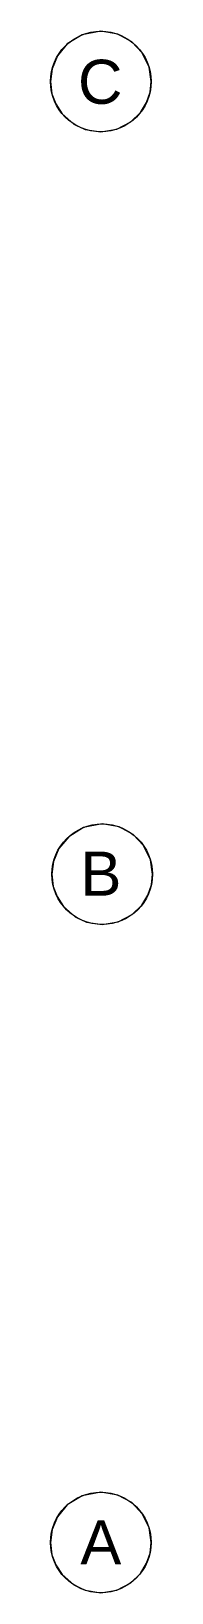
# Model space of a CAD drawing. Header units: millimetres. Extents: x -127141 to 682685, y -1234500 to 49778.
# Drawn here: x 272063 to 272671, y -15140 to -5838 of the extents above; entities that cross this region are included whole.
import ezdxf
from ezdxf.enums import TextEntityAlignment as Align

# ---------------------------------------------------------------- set-up
doc = ezdxf.new("R2010")
doc.units = ezdxf.units.MM
doc.header["$MEASUREMENT"] = 0
doc.set_wipeout_variables(frame=1)
doc.layers.add('A-KY HIEU', color=34, linetype='Continuous', lineweight=20)
doc.layers.add('A-NET THAY', color=125, linetype='Continuous', lineweight=18)
doc.styles.add('A1-arial', font='arial.ttf', dxfattribs={"width": 0.8})

# ---------------------------------------------------------------- blocks, each defined once
blk = doc.blocks.new('Tag - Metric')
blk.add_lwpolyline([(0, 3.44), (-1.1, 3.26), (-2.06, 2.76), (-2.71, 2.12), (-3.13, 1.43), (-3.37, 0.73), (-3.44, 0), (-3.3, -0.99), (-2.83, -1.96), (-2.11, -2.72), (-1.16, -3.24), (0, -3.44), (1.28, -3.19), (2.29, -2.57), (2.96, -1.75), (3.33, -0.88), (3.44, 0), (3.34, 0.84), (3.08, 1.53), (2.65, 2.2), (1.84, 2.91), (1.07, 3.27), (0, 3.44)], close=True)
blk.add_circle((0, 0), 3.44)
at = {"style": 'A1-arial', "flags": 8}
blk.add_attdef('1', text='', height=3, dxfattribs=at).set_placement((0, 0), align=Align.MIDDLE_CENTER)
blk = doc.blocks.new('A$C7b9f95d2')
at = {"layer": 'A-KY HIEU'}
ref = blk.add_blockref('Tag - Metric', (14494, 13745.4, 0), dxfattribs=dict(at, xscale=87.13796474971016, yscale=87.13796474971016, zscale=87.13796474971016, rotation=180))
ref.add_attrib('DETAIL#', 'C', dxfattribs={"layer": '0', "height": 262.5, "style": 'A1-arial'}).set_placement((14490.3, 13744.3, 0), align=Align.MIDDLE_CENTER)
ref = blk.add_blockref('Tag - Metric', (14502, 9023.6, 0), dxfattribs=dict(at, xscale=87.13796474971016, yscale=87.13796474971016, zscale=87.13796474971016, rotation=180))
ref.add_attrib('DETAIL#', 'B', dxfattribs={"layer": '0', "height": 262.5, "style": 'A1-arial'}).set_placement((14494.7, 9027.2, 0), align=Align.MIDDLE_CENTER)
ref = blk.add_blockref('Tag - Metric', (14494, 5043.6, 0), dxfattribs=dict(at, xscale=87.13796474971016, yscale=87.13796474971016, zscale=87.13796474971016, rotation=180))
ref.add_attrib('DETAIL#', 'A', dxfattribs={"layer": '0', "height": 262.5, "style": 'A1-arial'}).set_placement((14494, 5043.6, 0), align=Align.MIDDLE_CENTER)

msp = doc.modelspace()

# ---------------------------------------------------------------- block references
at = {"layer": 'A-NET THAY'}
msp.add_blockref('A$C7b9f95d2', (257869.3, -19883.6), dxfattribs=at)

doc.saveas('drawing.dxf')
